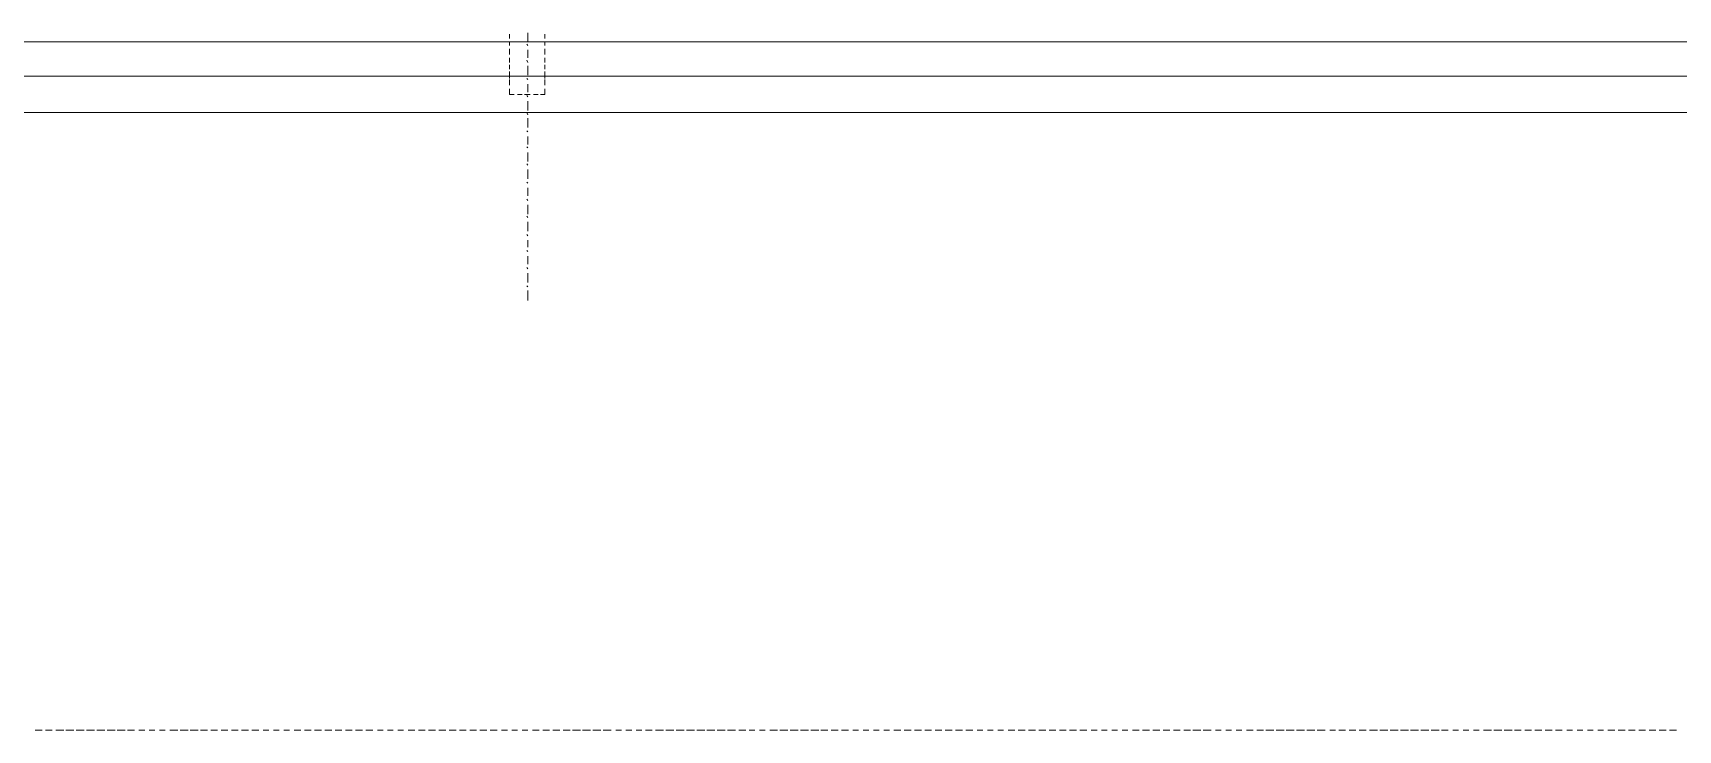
# Model space of a CAD drawing. Header units: millimetres. Extents: x 2928 to 3112, y 1220 to 1280.
# Drawn here: x 3069.377 to 3071.763, y 1233.432 to 1234.445 of the extents above; entities that cross this region are included whole.
import ezdxf

# ---------------------------------------------------------------- set-up
doc = ezdxf.new("R2010")
doc.units = ezdxf.units.MM

msp = doc.modelspace()

# ---------------------------------------------------------------- linework, layer by layer
at = {"color": 7, "linetype": 'Continuous', "lineweight": 9, "true_color": 0x000007}
msp.add_lwpolyline([(3097.80098, 1234.4315), (3057.2948, 1234.4315), (3057.2948, 1234.4315)], dxfattribs=at)
at = {"color": 252, "linetype": 'Continuous', "lineweight": 13, "true_color": 0x989898}
for points in [[(3070.06855, 1234.44308), (3070.06855, 1234.43646), (3070.06855, 1234.43646)], [(3070.06855, 1234.4315), (3070.06855, 1234.42654), (3070.06855, 1234.42654)], [(3070.09502, 1234.4315), (3070.09502, 1234.44473), (3070.09502, 1234.44473)], [(3070.11983, 1234.43646), (3070.11983, 1234.44308), (3070.11983, 1234.44308)], [(3070.11983, 1234.42654), (3070.11983, 1234.4315), (3070.11983, 1234.4315)], [(3070.06855, 1234.42158), (3070.06855, 1234.41331), (3070.06855, 1234.41331)], [(3070.06855, 1234.40834), (3070.06855, 1234.40173), (3070.06855, 1234.40173)], [(3070.09502, 1234.42654), (3070.09336, 1234.42819), (3070.09336, 1234.42819)], [(3070.09502, 1234.40834), (3070.09502, 1234.41992), (3070.09502, 1234.41992)], [(3070.11983, 1234.41331), (3070.11983, 1234.42158), (3070.11983, 1234.42158)], [(3070.11983, 1234.40173), (3070.11983, 1234.40834), (3070.11983, 1234.40834)], [(3070.06855, 1234.39842), (3070.06855, 1234.3918), (3070.06855, 1234.3918)], [(3070.06855, 1234.3885), (3070.06855, 1234.37857), (3070.06855, 1234.37857)], [(3070.09502, 1234.40173), (3070.09336, 1234.40504), (3070.09336, 1234.40504)], [(3070.09502, 1234.38353), (3070.09502, 1234.39677), (3070.09502, 1234.39677)], [(3070.11983, 1234.3918), (3070.11983, 1234.39842), (3070.11983, 1234.39842)], [(3070.11983, 1234.37857), (3070.11983, 1234.3885), (3070.11983, 1234.3885)], [(3070.06855, 1234.37692), (3070.06855, 1234.36865), (3070.06855, 1234.36865)], [(3070.06855, 1234.36369), (3070.06855, 1234.35542), (3070.07517, 1234.35542)], [(3070.09502, 1234.37692), (3070.09336, 1234.37857), (3070.09336, 1234.37857)], [(3070.09502, 1234.35873), (3070.09502, 1234.3703), (3070.09502, 1234.3703)], [(3070.11321, 1234.35542), (3070.11983, 1234.35542), (3070.11983, 1234.36369)], [(3070.11983, 1234.36865), (3070.11983, 1234.37692), (3070.11983, 1234.37692)], [(3070.08013, 1234.35542), (3070.08675, 1234.35542), (3070.08675, 1234.35542)], [(3070.09005, 1234.35542), (3070.09832, 1234.35542), (3070.09832, 1234.35542)], [(3070.09502, 1234.35211), (3070.09336, 1234.35376), (3070.09336, 1234.35376)], [(3070.09502, 1234.33226), (3070.09502, 1234.34549), (3070.09502, 1234.34549)], [(3070.10329, 1234.35542), (3070.1099, 1234.35542), (3070.1099, 1234.35542)], [(3070.09502, 1234.32565), (3070.09336, 1234.32895), (3070.09336, 1234.32895)], [(3070.09502, 1234.30745), (3070.09502, 1234.32068), (3070.09502, 1234.32068)], [(3070.09502, 1234.30084), (3070.09336, 1234.30249), (3070.09336, 1234.30249)], [(3070.09502, 1234.28264), (3070.09502, 1234.29422), (3070.09502, 1234.29422)], [(3070.09502, 1234.27768), (3070.09336, 1234.27933), (3070.09336, 1234.27933)], [(3070.09502, 1234.25783), (3070.09502, 1234.27106), (3070.09502, 1234.27106)], [(3070.09502, 1234.25287), (3070.09336, 1234.25452), (3070.09336, 1234.25452)], [(3070.09502, 1234.23302), (3070.09502, 1234.24625), (3070.09502, 1234.24625)], [(3070.09502, 1234.22641), (3070.09336, 1234.22806), (3070.09336, 1234.22806)], [(3070.09502, 1234.20821), (3070.09502, 1234.21979), (3070.09502, 1234.21979)], [(3070.09502, 1234.2016), (3070.09336, 1234.20325), (3070.09336, 1234.20325)], [(3070.09502, 1234.18175), (3070.09502, 1234.19498), (3070.09502, 1234.19498)], [(3070.09502, 1234.17679), (3070.09336, 1234.17844), (3070.09336, 1234.17844)], [(3070.09502, 1234.15694), (3070.09502, 1234.17017), (3070.09502, 1234.17017)], [(3070.09502, 1234.15032), (3070.09336, 1234.15198), (3070.09336, 1234.15198)], [(3070.09502, 1234.13378), (3070.09502, 1234.14371), (3070.09502, 1234.14371)], [(3070.09502, 1234.12717), (3070.09336, 1234.12882), (3070.09336, 1234.12882)], [(3070.09502, 1234.10897), (3070.09502, 1234.12055), (3070.09502, 1234.12055)], [(3070.09502, 1234.10236), (3070.09336, 1234.10401), (3070.09336, 1234.10401)], [(3070.09502, 1234.08251), (3070.09502, 1234.09574), (3070.09502, 1234.09574)], [(3070.09502, 1234.07589), (3070.09336, 1234.07755), (3070.09336, 1234.07755)], [(3070.09502, 1234.05605), (3070.09502, 1234.07093), (3070.09502, 1234.07093)], [(3069.39042, 1233.43249), (3069.38049, 1233.43249), (3069.38049, 1233.43249)], [(3069.4053, 1233.43249), (3069.39538, 1233.43249), (3069.39538, 1233.43249)], [(3069.42184, 1233.43249), (3069.41027, 1233.43249), (3069.41027, 1233.43249)], [(3069.43673, 1233.43249), (3069.42515, 1233.43249), (3069.42515, 1233.43249)], [(3069.45162, 1233.43249), (3069.44004, 1233.43249), (3069.44004, 1233.43249)], [(3069.4665, 1233.43249), (3069.45492, 1233.43249), (3069.45492, 1233.43249)], [(3069.48139, 1233.43249), (3069.46981, 1233.43249), (3069.46981, 1233.43249)], [(3069.49627, 1233.43249), (3069.4847, 1233.43249), (3069.4847, 1233.43249)], [(3069.51116, 1233.43249), (3069.49958, 1233.43249), (3069.49958, 1233.43249)], [(3069.52439, 1233.43249), (3069.51447, 1233.43249), (3069.51447, 1233.43249)], [(3069.53928, 1233.43249), (3069.53101, 1233.43249), (3069.53101, 1233.43249)], [(3069.55416, 1233.43249), (3069.54589, 1233.43249), (3069.54589, 1233.43249)], [(3069.56905, 1233.43249), (3069.56078, 1233.43249), (3069.56078, 1233.43249)], [(3069.58724, 1233.43249), (3069.57566, 1233.43249), (3069.57566, 1233.43249)], [(3069.60213, 1233.43249), (3069.59055, 1233.43249), (3069.59055, 1233.43249)], [(3069.61701, 1233.43249), (3069.60544, 1233.43249), (3069.60544, 1233.43249)], [(3069.63025, 1233.43249), (3069.62032, 1233.43249), (3069.62032, 1233.43249)], [(3069.64513, 1233.43249), (3069.63521, 1233.43249), (3069.63521, 1233.43249)], [(3069.66002, 1233.43249), (3069.65009, 1233.43249), (3069.65009, 1233.43249)], [(3069.6749, 1233.43249), (3069.66498, 1233.43249), (3069.66498, 1233.43249)], [(3069.68979, 1233.43249), (3069.67987, 1233.43249), (3069.67987, 1233.43249)], [(3069.70468, 1233.43249), (3069.69475, 1233.43249), (3069.69475, 1233.43249)], [(3069.71956, 1233.43249), (3069.71129, 1233.43249), (3069.71129, 1233.43249)], [(3069.73445, 1233.43249), (3069.72618, 1233.43249), (3069.72618, 1233.43249)], [(3069.74933, 1233.43249), (3069.74106, 1233.43249), (3069.74106, 1233.43249)], [(3069.76587, 1233.43249), (3069.75595, 1233.43249), (3069.75595, 1233.43249)], [(3069.78076, 1233.43249), (3069.77084, 1233.43249), (3069.77084, 1233.43249)], [(3069.79565, 1233.43249), (3069.78572, 1233.43249), (3069.78572, 1233.43249)], [(3069.81053, 1233.43249), (3069.80061, 1233.43249), (3069.80061, 1233.43249)], [(3069.82542, 1233.43249), (3069.81549, 1233.43249), (3069.81549, 1233.43249)], [(3069.8403, 1233.43249), (3069.83038, 1233.43249), (3069.83038, 1233.43249)], [(3069.85519, 1233.43249), (3069.84526, 1233.43249), (3069.84526, 1233.43249)], [(3069.87007, 1233.43249), (3069.86015, 1233.43249), (3069.86015, 1233.43249)], [(3069.88496, 1233.43249), (3069.87669, 1233.43249), (3069.87669, 1233.43249)], [(3069.89985, 1233.43249), (3069.89158, 1233.43249), (3069.89158, 1233.43249)], [(3069.91473, 1233.43249), (3069.90646, 1233.43249), (3069.90646, 1233.43249)], [(3069.93127, 1233.43249), (3069.92135, 1233.43249), (3069.92135, 1233.43249)], [(3069.94616, 1233.43249), (3069.93623, 1233.43249), (3069.93623, 1233.43249)], [(3069.96104, 1233.43249), (3069.95112, 1233.43249), (3069.95112, 1233.43249)], [(3069.97593, 1233.43249), (3069.96601, 1233.43249), (3069.96601, 1233.43249)], [(3069.99082, 1233.43249), (3069.98089, 1233.43249), (3069.98089, 1233.43249)], [(3070.0057, 1233.43249), (3069.99578, 1233.43249), (3069.99578, 1233.43249)], [(3070.02059, 1233.43249), (3070.01066, 1233.43249), (3070.01066, 1233.43249)], [(3070.03547, 1233.43249), (3070.02555, 1233.43249), (3070.02555, 1233.43249)], [(3070.05036, 1233.43249), (3070.04044, 1233.43249), (3070.04044, 1233.43249)], [(3070.06525, 1233.43249), (3070.05698, 1233.43249), (3070.05698, 1233.43249)], [(3070.08013, 1233.43249), (3070.07186, 1233.43249), (3070.07186, 1233.43249)], [(3070.09502, 1233.43249), (3070.08675, 1233.43249), (3070.08675, 1233.43249)], [(3070.11156, 1233.43249), (3070.10163, 1233.43249), (3070.10163, 1233.43249)], [(3070.12644, 1233.43249), (3070.11652, 1233.43249), (3070.11652, 1233.43249)], [(3070.14133, 1233.43249), (3070.1314, 1233.43249), (3070.1314, 1233.43249)], [(3070.15621, 1233.43249), (3070.14629, 1233.43249), (3070.14629, 1233.43249)], [(3070.1711, 1233.43249), (3070.15952, 1233.43249), (3070.15952, 1233.43249)], [(3070.18599, 1233.43249), (3070.17441, 1233.43249), (3070.17441, 1233.43249)], [(3070.20087, 1233.43249), (3070.18929, 1233.43249), (3070.18929, 1233.43249)], [(3070.21576, 1233.43249), (3070.20418, 1233.43249), (3070.20418, 1233.43249)], [(3070.23064, 1233.43249), (3070.22237, 1233.43249), (3070.22237, 1233.43249)], [(3070.24553, 1233.43249), (3070.23726, 1233.43249), (3070.23726, 1233.43249)], [(3070.26042, 1233.43249), (3070.25215, 1233.43249), (3070.25215, 1233.43249)], [(3070.2753, 1233.43249), (3070.26538, 1233.43249), (3070.26538, 1233.43249)], [(3070.29184, 1233.43249), (3070.28026, 1233.43249), (3070.28026, 1233.43249)], [(3070.30673, 1233.43249), (3070.29515, 1233.43249), (3070.29515, 1233.43249)], [(3070.32161, 1233.43249), (3070.31004, 1233.43249), (3070.31004, 1233.43249)], [(3070.3365, 1233.43249), (3070.32492, 1233.43249), (3070.32492, 1233.43249)], [(3070.35139, 1233.43249), (3070.33981, 1233.43249), (3070.33981, 1233.43249)], [(3070.36627, 1233.43249), (3070.35469, 1233.43249), (3070.35469, 1233.43249)], [(3070.38116, 1233.43249), (3070.36958, 1233.43249), (3070.36958, 1233.43249)], [(3070.39604, 1233.43249), (3070.38446, 1233.43249), (3070.38446, 1233.43249)], [(3070.41093, 1233.43249), (3070.401, 1233.43249), (3070.401, 1233.43249)], [(3070.42416, 1233.43249), (3070.41589, 1233.43249), (3070.41589, 1233.43249)], [(3070.43905, 1233.43249), (3070.43078, 1233.43249), (3070.43078, 1233.43249)], [(3070.45724, 1233.43249), (3070.44566, 1233.43249), (3070.44566, 1233.43249)], [(3070.47213, 1233.43249), (3070.46055, 1233.43249), (3070.46055, 1233.43249)], [(3070.48701, 1233.43249), (3070.47543, 1233.43249), (3070.47543, 1233.43249)], [(3070.5019, 1233.43249), (3070.49032, 1233.43249), (3070.49032, 1233.43249)], [(3070.51678, 1233.43249), (3070.50521, 1233.43249), (3070.50521, 1233.43249)], [(3070.53002, 1233.43249), (3070.52009, 1233.43249), (3070.52009, 1233.43249)], [(3070.5449, 1233.43249), (3070.53498, 1233.43249), (3070.53498, 1233.43249)], [(3070.55979, 1233.43249), (3070.54986, 1233.43249), (3070.54986, 1233.43249)], [(3070.57467, 1233.43249), (3070.5664, 1233.43249), (3070.5664, 1233.43249)], [(3070.58956, 1233.43249), (3070.58129, 1233.43249), (3070.58129, 1233.43249)], [(3070.60445, 1233.43249), (3070.59618, 1233.43249), (3070.59618, 1233.43249)], [(3070.61933, 1233.43249), (3070.61106, 1233.43249), (3070.61106, 1233.43249)], [(3070.63587, 1233.43249), (3070.62595, 1233.43249), (3070.62595, 1233.43249)], [(3070.65076, 1233.43249), (3070.64083, 1233.43249), (3070.64083, 1233.43249)], [(3070.66564, 1233.43249), (3070.65572, 1233.43249), (3070.65572, 1233.43249)], [(3070.68053, 1233.43249), (3070.6706, 1233.43249), (3070.6706, 1233.43249)], [(3070.69541, 1233.43249), (3070.68549, 1233.43249), (3070.68549, 1233.43249)], [(3070.7103, 1233.43249), (3070.70038, 1233.43249), (3070.70038, 1233.43249)], [(3070.72519, 1233.43249), (3070.71526, 1233.43249), (3070.71526, 1233.43249)], [(3070.74007, 1233.43249), (3070.73015, 1233.43249), (3070.73015, 1233.43249)], [(3070.75496, 1233.43249), (3070.74669, 1233.43249), (3070.74669, 1233.43249)], [(3070.76984, 1233.43249), (3070.76157, 1233.43249), (3070.76157, 1233.43249)], [(3070.78473, 1233.43249), (3070.77646, 1233.43249), (3070.77646, 1233.43249)], [(3070.80127, 1233.43249), (3070.79135, 1233.43249), (3070.79135, 1233.43249)], [(3070.81616, 1233.43249), (3070.80623, 1233.43249), (3070.80623, 1233.43249)], [(3070.83104, 1233.43249), (3070.82112, 1233.43249), (3070.82112, 1233.43249)], [(3070.84593, 1233.43249), (3070.836, 1233.43249), (3070.836, 1233.43249)], [(3070.86081, 1233.43249), (3070.85089, 1233.43249), (3070.85089, 1233.43249)], [(3070.8757, 1233.43249), (3070.86578, 1233.43249), (3070.86578, 1233.43249)], [(3070.89059, 1233.43249), (3070.88066, 1233.43249), (3070.88066, 1233.43249)], [(3070.90547, 1233.43249), (3070.89555, 1233.43249), (3070.89555, 1233.43249)], [(3070.92036, 1233.43249), (3070.91209, 1233.43249), (3070.91209, 1233.43249)], [(3070.93524, 1233.43249), (3070.92697, 1233.43249), (3070.92697, 1233.43249)], [(3070.95013, 1233.43249), (3070.94186, 1233.43249), (3070.94186, 1233.43249)], [(3070.96501, 1233.43249), (3070.95674, 1233.43249), (3070.95674, 1233.43249)], [(3070.98155, 1233.43249), (3070.97163, 1233.43249), (3070.97163, 1233.43249)], [(3070.99644, 1233.43249), (3070.98652, 1233.43249), (3070.98652, 1233.43249)], [(3071.01133, 1233.43249), (3071.0014, 1233.43249), (3071.0014, 1233.43249)], [(3071.02621, 1233.43249), (3071.01629, 1233.43249), (3071.01629, 1233.43249)], [(3071.0411, 1233.43249), (3071.03117, 1233.43249), (3071.03117, 1233.43249)], [(3071.05598, 1233.43249), (3071.04606, 1233.43249), (3071.04606, 1233.43249)], [(3071.07087, 1233.43249), (3071.05929, 1233.43249), (3071.05929, 1233.43249)], [(3071.08576, 1233.43249), (3071.07418, 1233.43249), (3071.07418, 1233.43249)], [(3071.10064, 1233.43249), (3071.09237, 1233.43249), (3071.09237, 1233.43249)], [(3071.11553, 1233.43249), (3071.10726, 1233.43249), (3071.10726, 1233.43249)], [(3071.13041, 1233.43249), (3071.12214, 1233.43249), (3071.12214, 1233.43249)], [(3071.14695, 1233.43249), (3071.13703, 1233.43249), (3071.13703, 1233.43249)], [(3071.16184, 1233.43249), (3071.15192, 1233.43249), (3071.15192, 1233.43249)], [(3071.17673, 1233.43249), (3071.16515, 1233.43249), (3071.16515, 1233.43249)], [(3071.19161, 1233.43249), (3071.18003, 1233.43249), (3071.18003, 1233.43249)], [(3071.2065, 1233.43249), (3071.19492, 1233.43249), (3071.19492, 1233.43249)], [(3071.22138, 1233.43249), (3071.20981, 1233.43249), (3071.20981, 1233.43249)], [(3071.23627, 1233.43249), (3071.22469, 1233.43249), (3071.22469, 1233.43249)], [(3071.25115, 1233.43249), (3071.23958, 1233.43249), (3071.23958, 1233.43249)], [(3071.26604, 1233.43249), (3071.25777, 1233.43249), (3071.25777, 1233.43249)], [(3071.28093, 1233.43249), (3071.271, 1233.43249), (3071.271, 1233.43249)], [(3071.29581, 1233.43249), (3071.28589, 1233.43249), (3071.28589, 1233.43249)], [(3071.3107, 1233.43249), (3071.30077, 1233.43249), (3071.30077, 1233.43249)], [(3071.32724, 1233.43249), (3071.31566, 1233.43249), (3071.31566, 1233.43249)], [(3071.34212, 1233.43249), (3071.33055, 1233.43249), (3071.33055, 1233.43249)], [(3071.35701, 1233.43249), (3071.34543, 1233.43249), (3071.34543, 1233.43249)], [(3071.3719, 1233.43249), (3071.36032, 1233.43249), (3071.36032, 1233.43249)], [(3071.38678, 1233.43249), (3071.3752, 1233.43249), (3071.3752, 1233.43249)], [(3071.40167, 1233.43249), (3071.39009, 1233.43249), (3071.39009, 1233.43249)], [(3071.41655, 1233.43249), (3071.40498, 1233.43249), (3071.40498, 1233.43249)], [(3071.42979, 1233.43249), (3071.41986, 1233.43249), (3071.41986, 1233.43249)], [(3071.44467, 1233.43249), (3071.4364, 1233.43249), (3071.4364, 1233.43249)], [(3071.45956, 1233.43249), (3071.45129, 1233.43249), (3071.45129, 1233.43249)], [(3071.47444, 1233.43249), (3071.46617, 1233.43249), (3071.46617, 1233.43249)], [(3071.49264, 1233.43249), (3071.48106, 1233.43249), (3071.48106, 1233.43249)], [(3071.50752, 1233.43249), (3071.49595, 1233.43249), (3071.49595, 1233.43249)], [(3071.52241, 1233.43249), (3071.51083, 1233.43249), (3071.51083, 1233.43249)], [(3071.53564, 1233.43249), (3071.52572, 1233.43249), (3071.52572, 1233.43249)], [(3071.55053, 1233.43249), (3071.5406, 1233.43249), (3071.5406, 1233.43249)], [(3071.56541, 1233.43249), (3071.55549, 1233.43249), (3071.55549, 1233.43249)], [(3071.5803, 1233.43249), (3071.57037, 1233.43249), (3071.57037, 1233.43249)], [(3071.59518, 1233.43249), (3071.58526, 1233.43249), (3071.58526, 1233.43249)], [(3071.61007, 1233.43249), (3071.6018, 1233.43249), (3071.6018, 1233.43249)], [(3071.62496, 1233.43249), (3071.61669, 1233.43249), (3071.61669, 1233.43249)], [(3071.63984, 1233.43249), (3071.63157, 1233.43249), (3071.63157, 1233.43249)], [(3071.65473, 1233.43249), (3071.64646, 1233.43249), (3071.64646, 1233.43249)], [(3071.67127, 1233.43249), (3071.66134, 1233.43249), (3071.66134, 1233.43249)], [(3071.68615, 1233.43249), (3071.67623, 1233.43249), (3071.67623, 1233.43249)], [(3071.70104, 1233.43249), (3071.69112, 1233.43249), (3071.69112, 1233.43249)], [(3071.71593, 1233.43249), (3071.706, 1233.43249), (3071.706, 1233.43249)], [(3071.73081, 1233.43249), (3071.72089, 1233.43249), (3071.72089, 1233.43249)], [(3071.7457, 1233.43249), (3071.73577, 1233.43249), (3071.73577, 1233.43249)], [(3071.76058, 1233.43249), (3071.75066, 1233.43249), (3071.75066, 1233.43249)]]:
    msp.add_lwpolyline(points, dxfattribs=at)
at = {"color": 252, "linetype": 'Continuous', "lineweight": 5, "true_color": 0x989898}
for points in [[(3057.2948, 1234.38188), (3097.80098, 1234.38188), (3097.80098, 1234.38188)], [(3056.81845, 1234.32895), (3098.20124, 1234.32895), (3098.20124, 1234.32895)]]:
    msp.add_lwpolyline(points, dxfattribs=at)

doc.saveas('drawing.dxf')
